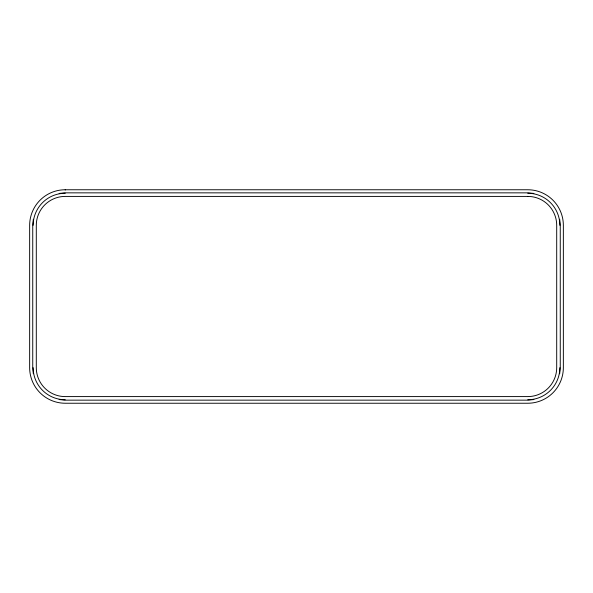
<?xml version="1.0" encoding="UTF-8"?>
<svg xmlns="http://www.w3.org/2000/svg" width="593" height="593" viewBox="0 0 593 593"><rect width="100%" height="100%" fill="white"/><g stroke="black" fill="none" stroke-linecap="round" stroke-linejoin="round"><path stroke-width="0.89" d="M33.319 219.254L32.741 225.34L32.741 367.66L33.319 373.746M559.681 373.746L560.259 367.66L560.259 225.34L559.681 219.254M59.144 193.429L65.23 192.851L527.77 192.851L533.856 193.429M533.856 399.571L527.77 400.149L65.23 400.149L59.144 399.571M65.23 189.76L527.77 189.76A35.58 35.58 0 0 1 563.35 225.34L563.35 367.66A35.58 35.58 0 0 1 527.77 403.24L65.23 403.24A35.58 35.58 0 0 1 29.65 367.66L29.65 225.34A35.58 35.58 0 0 1 65.23 189.76L65.23 190.012M33.141 225.34A32.089 32.089 0 0 1 65.23 193.251M527.77 193.251A32.089 32.089 0 0 1 559.859 225.34M559.859 367.66A32.089 32.089 0 0 1 527.77 399.749M65.23 399.749A32.089 32.089 0 0 1 33.141 367.66M527.77 196.409L65.23 196.409A28.924 28.924 0 0 0 36.299 225.34L36.299 367.66A28.924 28.924 0 0 0 65.23 396.591L527.77 396.591A28.924 28.924 0 0 0 556.701 367.66L556.701 225.34A28.924 28.924 0 0 0 527.77 196.409"/></g></svg>
